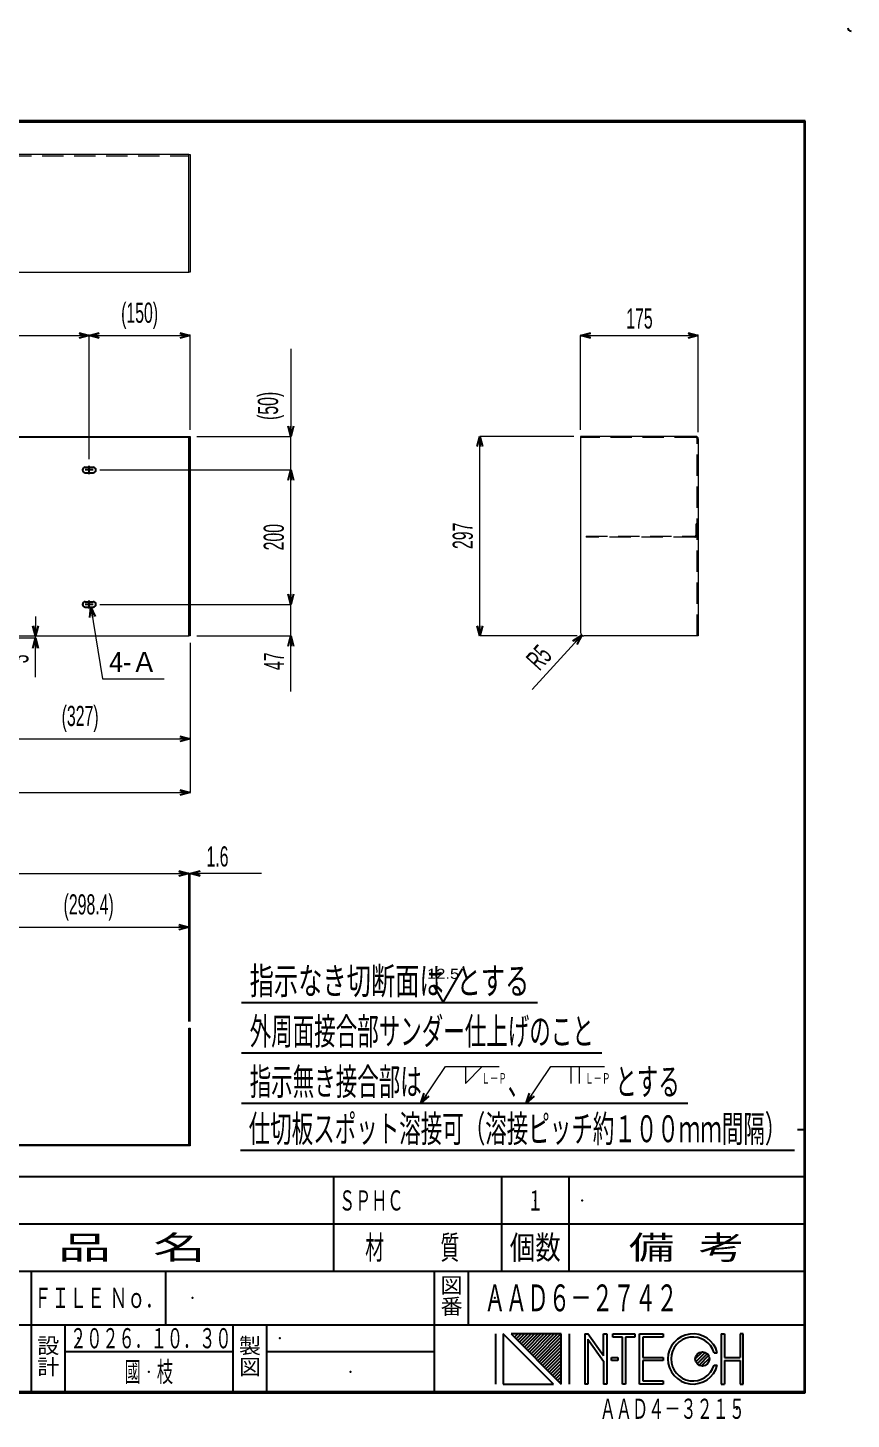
# Model space of a CAD drawing. Header units: millimetres. Extents: x -1485 to 1485, y -1050 to 1050.
# Drawn here: x 260 to 1485, y -1020 to 1050 of the extents above; entities that cross this region are included whole.
import ezdxf
from ezdxf.enums import TextEntityAlignment as Align

# ---------------------------------------------------------------- set-up
doc = ezdxf.new("R2010")
doc.units = ezdxf.units.MM
doc.header["$LTSCALE"] = 2.5
doc.header["$PDSIZE"] = 1
doc.linetypes.add('CENTER', pattern=[50.8, 31.75, -6.35, 6.35, -6.35])
doc.linetypes.add('DASHED', pattern=[19.05, 12.7, -6.35])
for name, color, linetype in [('Layer0001', 7, 'Continuous'), ('Layer0012', 7, 'Continuous'), ('Layer0013', 7, 'Continuous'), ('Layer0014', 7, 'Continuous')]:
    doc.layers.add(name, color=color, linetype=linetype)
doc.styles.add('dcStyle0', font='ＭＳ Ｐゴシック', dxfattribs={"width": 0.6})
doc.styles.add('dcStyle1', font='@ＭＳ Ｐゴシック', dxfattribs={"width": 0.8})
doc.dimstyles.new('dc_Radial01', dxfattribs={"dimtxt": 30, "dimasz": 15.00113, "dimexe": 0, "dimexo": 0, "dimgap": 10, "dimtad": 3, "dimdec": 1, "dimdsep": 46, "dimtxsty": 'dcStyle0', "dimblk1": 'OPEN30', "dimblk2": 'OPEN30', "dimsah": 1, "dimcen": 0.09, "dimclrd": 4, "dimclre": 7, "dimclrt": 4, "dimadec": 0, "dimazin": 2, "dimtfac": 1, "dimtdec": 4, "dimtofl": 0, "dimtmove": 0, "dimatfit": 3, "dimfxl": 1, "dimarcsym": 1})
doc.dimstyles.new('dc_Rotated', dxfattribs={"dimtxt": 30, "dimasz": 15.00113, "dimexe": 0, "dimexo": 10, "dimgap": 10, "dimtad": 3, "dimdec": 1, "dimdsep": 46, "dimtxsty": 'dcStyle0', "dimblk1": 'OPEN30', "dimblk2": 'OPEN30', "dimsah": 1, "dimcen": 0.09, "dimclrd": 4, "dimclre": 4, "dimclrt": 4, "dimadec": 0, "dimazin": 2, "dimtfac": 1, "dimtdec": 4, "dimtmove": 0, "dimatfit": 3, "dimfxl": 1, "dimarcsym": 1})

# ---------------------------------------------------------------- blocks, each defined once
blk = doc.blocks.new('_Open30')
at = {"color": 0, "linetype": 'ByBlock', "lineweight": -2}
for p, q in [((-1, 0.267949), (0, 0)), ((0, 0), (-1, -0.267949)), ((0, 0), (-1, 0))]:
    blk.add_line(p, q, dxfattribs=at)
blk = doc.blocks.new('DC_GROUP_AAD6-2742_10')
at = {"layer": 'Layer0013', "color": 4, "linetype": 'Continuous', "lineweight": 13}
for p, q in [((353.7, 188), (370.9, 81.3)), ((370.9, 81.3), (462.9, 81.3))]:
    blk.add_line(p, q, dxfattribs=at)
at = {"layer": 'Layer0013', "color": 4, "xscale": 15.00115266964712, "yscale": 15.00081580252128, "rotation": 99.11992162249034}
blk.add_blockref('_Open30', (353.7, 188), dxfattribs=at)
at = {"layer": 'Layer0013', "color": 4, "style": 'dcStyle0', "width": 0.962335}
blk.add_text('4-Ａ', height=30, dxfattribs=at).set_placement((380.9, 91.3), (452.9, 91.3), align=Align.FIT)
blk = doc.blocks.new('DC_GROUP_AAD6-2742_11')
at = {"layer": 'Layer0013', "color": 4, "linetype": 'Continuous', "lineweight": 13}
for p, q in [((844.7, -550.2), (881.2, -495.9)), ((881.2, -495.9), (961.2, -495.9)), ((911.2, -495.9), (911.2, -520.9)), ((911.2, -495.9), (936.2, -495.9)), ((911.2, -520.9), (936.2, -495.9))]:
    blk.add_line(p, q, dxfattribs=at)
at = {"layer": 'Layer0013', "color": 4, "xscale": 15.00115266964712, "yscale": 15.00081580252128, "rotation": 236.0825694630273}
blk.add_blockref('_Open30', (844.7, -550.2), dxfattribs=at)
blk = doc.blocks.new('DC_GROUP_AAD6-2742_12')
at = {"layer": 'Layer0013', "color": 4, "linetype": 'Continuous', "lineweight": 13}
for p, q in [((1001.4, -550.2), (1037.9, -495.9)), ((1037.9, -495.9), (1117.9, -495.9)), ((1067.9, -495.9), (1067.9, -520.9)), ((1080.4, -495.9), (1080.4, -520.9))]:
    blk.add_line(p, q, dxfattribs=at)
at = {"layer": 'Layer0013', "color": 4, "xscale": 15.00115266964712, "yscale": 15.00081580252128, "rotation": 236.0825694630294}
blk.add_blockref('_Open30', (1001.4, -550.2), dxfattribs=at)
blk = doc.blocks.new('DC_GROUP_AAD6-2742_15')
at = {"layer": 'Layer0013', "color": 4, "linetype": 'Continuous', "lineweight": 25}
for p, q in [((877.8, -400.2), (906.7, -350.2)), ((863.4, -375.2), (877.8, -400.2))]:
    blk.add_line(p, q, dxfattribs=at)
at = {"layer": 'Layer0013', "color": 4, "style": 'dcStyle0', "width": 1.291922}
blk.add_text('12.5', height=15, dxfattribs=at).set_placement((853.8, -365.2), (901.8, -365.2), align=Align.FIT)
blk = doc.blocks.new('DC_GROUP_AAD6-2742_16')
at = {"layer": 'Layer0013', "color": 4, "linetype": 'Continuous', "lineweight": 25}
blk.add_line((578.1, -550.2), (1242.1, -550.2), dxfattribs=at)
at = {"layer": 'Layer0013', "color": 4, "style": 'dcStyle0', "width": 0.670215}
blk.add_text('指示無き接合部は\u3000\u3000\u3000\u3000、\u3000\u3000\u3000\u3000とする', height=40, dxfattribs=at).set_placement((590.1, -538.2), (1230.1, -538.2), align=Align.FIT)
blk = doc.blocks.new('DC_GROUP_AAD6-2742_17')
at = {"layer": 'Layer0013', "color": 4, "linetype": 'Continuous', "lineweight": 25}
blk.add_line((578.1, -475.2), (1114.1, -475.2), dxfattribs=at)
at = {"layer": 'Layer0013', "color": 4, "style": 'dcStyle0', "width": 0.575583}
blk.add_text('外周面接合部サンダー仕上げのこと', height=40, dxfattribs=at).set_placement((590.1, -463.2), (1102.1, -463.2), align=Align.FIT)
blk = doc.blocks.new('DC_GROUP_AAD6-2742_18')
at = {"layer": 'Layer0013', "color": 4, "linetype": 'Continuous', "lineweight": 25}
blk.add_line((578.1, -400.2), (1018.1, -400.2), dxfattribs=at)
at = {"layer": 'Layer0013', "color": 4, "style": 'dcStyle0', "width": 0.653268}
blk.add_text('指示なき切断面は  とする', height=40, dxfattribs=at).set_placement((590.1, -388.2), (1006.1, -388.2), align=Align.FIT)
blk = doc.blocks.new('DC_GROUP_AAD6-2742_19')
at = {"layer": 'Layer0013', "color": 4, "linetype": 'Continuous', "lineweight": 25}
blk.add_line((576.6, -620.3), (1400.6, -620.3), dxfattribs=at)
at = {"layer": 'Layer0013', "color": 4, "style": 'dcStyle0', "width": 0.634461}
blk.add_text('仕切板スポット溶接可（溶接ピッチ約１００ｍｍ間隔）', height=40, dxfattribs=at).set_placement((588.6, -608.3), (1388.6, -608.3), align=Align.FIT)
blk = doc.blocks.new('*D15')
at = {"layer": 'Layer0012', "color": 4, "linetype": 'Continuous', "lineweight": 13}
for p, q in [((174.3, 282), (174.3, -8)), ((501.3, 135), (501.3, -8)), ((174.3, -8), (501.3, -8))]:
    blk.add_line(p, q, dxfattribs=at)
at = {"layer": 'Layer0012', "color": 4, "xscale": 15.00115266964712, "yscale": 15.00081580252128}
for p, rotation in [((174.3, -8), 180), ((501.3, -8), 360)]:
    blk.add_blockref('_Open30', p, dxfattribs=dict(at, rotation=rotation))
at = {"layer": 'Layer0012', "color": 4, "insert": (337.8, 2), "char_height": 30, "attachment_point": 8, "style": 'dcStyle0'}
blk.add_mtext('\\T1.00;(327)', dxfattribs=at)
blk = doc.blocks.new('*D16')
at = {"layer": 'Layer0012', "color": 4, "linetype": 'Continuous', "lineweight": 13}
for p, q in [((-623.7, 132), (-623.7, -88)), ((501.3, 135), (501.3, -88)), ((-623.7, -88), (501.3, -88))]:
    blk.add_line(p, q, dxfattribs=at)
at = {"layer": 'Layer0012', "color": 4, "xscale": 15.00115266964712, "yscale": 15.00081580252128}
for p, rotation in [((-623.7, -88), 180), ((501.3, -88), 360)]:
    blk.add_blockref('_Open30', p, dxfattribs=dict(at, rotation=rotation))
at = {"layer": 'Layer0012', "color": 4, "insert": (-61.2, -78), "char_height": 30, "attachment_point": 8, "style": 'dcStyle0'}
blk.add_mtext('\\T1.00;1125', dxfattribs=at)
blk = doc.blocks.new('*D18')
at = {"layer": 'Layer0012', "color": 4, "linetype": 'Continuous', "lineweight": 13}
for p, q in [((367.3, 192), (651.3, 192)), ((651.3, 145), (651.3, 192)), ((511.3, 145), (651.3, 145)), ((651.3, 62.5), (651.3, 145))]:
    blk.add_line(p, q, dxfattribs=at)
at = {"layer": 'Layer0012', "color": 4, "xscale": 15.00115266964712, "yscale": 15.00081580252128, "rotation": 90}
blk.add_blockref('_Open30', (651.3, 145), dxfattribs=at)
at = {"layer": 'Layer0012', "color": 4, "insert": (641.3, 120.5), "char_height": 30, "attachment_point": 9, "rotation": 90, "style": 'dcStyle0'}
blk.add_mtext('\\T1.00;47', dxfattribs=at)
blk = doc.blocks.new('*D19')
at = {"layer": 'Layer0012', "color": 4, "linetype": 'Continuous', "lineweight": 13}
for p, q in [((367.3, 392), (651.3, 392)), ((651.3, 192), (651.3, 392)), ((367.3, 192), (651.3, 192))]:
    blk.add_line(p, q, dxfattribs=at)
at = {"layer": 'Layer0012', "color": 4, "xscale": 15.00115266964712, "yscale": 15.00081580252128}
for p, rotation in [((651.3, 392), 90), ((651.3, 192), 270)]:
    blk.add_blockref('_Open30', p, dxfattribs=dict(at, rotation=rotation))
at = {"layer": 'Layer0012', "color": 4, "insert": (641.3, 292), "char_height": 30, "attachment_point": 8, "rotation": 90, "style": 'dcStyle0'}
blk.add_mtext('\\T1.00;200', dxfattribs=at)
blk = doc.blocks.new('*D20')
at = {"layer": 'Layer0012', "color": 4, "linetype": 'Continuous', "lineweight": 13}
for p, q in [((651.3, 572.5), (651.3, 442)), ((511.3, 442), (651.3, 442)), ((651.3, 392), (651.3, 442)), ((367.3, 392), (651.3, 392))]:
    blk.add_line(p, q, dxfattribs=at)
at = {"layer": 'Layer0012', "color": 4, "xscale": 15.00115266964712, "yscale": 15.00081580252128, "rotation": 270}
blk.add_blockref('_Open30', (651.3, 442), dxfattribs=at)
at = {"layer": 'Layer0012', "color": 4, "insert": (641.3, 466.5), "char_height": 30, "attachment_point": 7, "rotation": 90, "style": 'dcStyle0'}
blk.add_mtext('\\T1.00;(50)', dxfattribs=at)
blk = doc.blocks.new('*D22')
at = {"layer": 'Layer0012', "color": 4, "linetype": 'Continuous', "lineweight": 13}
for p, q in [((-533.7, 592), (351.3, 592)), ((-533.7, 408), (-533.7, 592)), ((351.3, 408), (351.3, 592))]:
    blk.add_line(p, q, dxfattribs=at)
at = {"layer": 'Layer0012', "color": 4, "xscale": 15.00115266964712, "yscale": 15.00081580252128}
for p, rotation in [((-533.7, 592), 180), ((351.3, 592), 360)]:
    blk.add_blockref('_Open30', p, dxfattribs=dict(at, rotation=rotation))
at = {"layer": 'Layer0012', "color": 4, "insert": (-91.2, 602), "char_height": 30, "attachment_point": 8, "style": 'dcStyle0'}
blk.add_mtext('\\T1.00;885', dxfattribs=at)
blk = doc.blocks.new('*D23')
at = {"layer": 'Layer0012', "color": 4, "linetype": 'Continuous', "lineweight": 13}
for p, q in [((351.3, 592), (501.3, 592)), ((351.3, 408), (351.3, 592)), ((501.3, 452), (501.3, 592))]:
    blk.add_line(p, q, dxfattribs=at)
at = {"layer": 'Layer0012', "color": 4, "xscale": 15.00115266964712, "yscale": 15.00081580252128}
for p, rotation in [((351.3, 592), 180), ((501.3, 592), 360)]:
    blk.add_blockref('_Open30', p, dxfattribs=dict(at, rotation=rotation))
at = {"layer": 'Layer0012', "color": 4, "insert": (426.3, 602), "char_height": 30, "attachment_point": 8, "style": 'dcStyle0'}
blk.add_mtext('\\T1.00;(150)', dxfattribs=at)
blk = doc.blocks.new('*D34')
at = {"layer": 'Layer0012', "color": 4, "linetype": 'Continuous', "lineweight": 13}
blk.add_line((1010.2, 65.3), (1084.1, 146.3), dxfattribs=at)
at = {"layer": 'Layer0012', "color": 4, "xscale": 15.00115266964712, "yscale": 15.00081580252128, "rotation": 47.63414255764943}
blk.add_blockref('_Open30', (1084.1, 146.3), dxfattribs=at)
at = {"layer": 'Layer0012', "color": 4, "insert": (1041.9, 113.9), "char_height": 30, "attachment_point": 9, "rotation": 47.6341, "style": 'dcStyle0'}
blk.add_mtext('\\T1.00;R5', dxfattribs=at)
blk = doc.blocks.new('*D35')
at = {"layer": 'Layer0012', "color": 4, "linetype": 'Continuous', "lineweight": 13}
for p, q in [((932.5, 145), (932.5, 442)), ((1072.5, 442), (932.5, 442)), ((1077.5, 145), (932.5, 145))]:
    blk.add_line(p, q, dxfattribs=at)
at = {"layer": 'Layer0012', "color": 4, "xscale": 15.00115266964712, "yscale": 15.00081580252128}
for p, rotation in [((932.5, 442), 90), ((932.5, 145), 270)]:
    blk.add_blockref('_Open30', p, dxfattribs=dict(at, rotation=rotation))
at = {"layer": 'Layer0012', "color": 4, "insert": (922.5, 294), "char_height": 30, "attachment_point": 8, "rotation": 90, "style": 'dcStyle0'}
blk.add_mtext('\\T1.00;297', dxfattribs=at)
blk = doc.blocks.new('*D36')
at = {"layer": 'Layer0012', "color": 4, "linetype": 'Continuous', "lineweight": 13}
for p, q in [((1082.5, 592), (1257.5, 592)), ((1082.5, 452), (1082.5, 592)), ((1257.5, 448.4), (1257.5, 592))]:
    blk.add_line(p, q, dxfattribs=at)
at = {"layer": 'Layer0012', "color": 4, "xscale": 15.00115266964712, "yscale": 15.00081580252128}
for p, rotation in [((1082.5, 592), 180), ((1257.5, 592), 360)]:
    blk.add_blockref('_Open30', p, dxfattribs=dict(at, rotation=rotation))
at = {"layer": 'Layer0012', "color": 4, "insert": (1170, 602), "char_height": 30, "attachment_point": 8, "style": 'dcStyle0'}
blk.add_mtext('\\T1.00;175', dxfattribs=at)
blk = doc.blocks.new('DA_DIMGROUP_0')
at = {"layer": 'Layer0012', "color": 4, "linetype": 'Continuous', "lineweight": 13}
for p, q in [((-623.7, -433.5), (-623.7, -288.5)), ((-623.7, -288.5), (201.3, -288.5)), ((201.3, -433.5), (201.3, -288.5)), ((201.3, -288.5), (499.7, -288.5)), ((499.7, -428.5), (499.7, -288.5))]:
    blk.add_line(p, q, dxfattribs=at)
at = {"layer": 'Layer0012', "color": 4, "xscale": 15.00115266964712, "yscale": 15.00081580252128}
for p, rotation in [((-623.7, -288.5), 180), ((201.3, -288.5), 360), ((201.3, -288.5), 180), ((499.7, -288.5), 360)]:
    blk.add_blockref('_Open30', p, dxfattribs=dict(at, rotation=rotation))
at = {"layer": 'Layer0012', "color": 4, "char_height": 30, "attachment_point": 8, "style": 'dcStyle0'}
for s, insert in [('\\T1.00;825', (-211.2, -278.5)), ('\\T1.00;(298.4)', (350.5, -278.5))]:
    blk.add_mtext(s, dxfattribs=dict(at, insert=insert))
blk = doc.blocks.new('*D39')
at = {"layer": 'Layer0012', "color": 4, "linetype": 'Continuous', "lineweight": 13}
for p, q in [((-623.7, -208.5), (499.7, -208.5)), ((-623.7, -433.5), (-623.7, -208.5)), ((499.7, -428.5), (499.7, -208.5))]:
    blk.add_line(p, q, dxfattribs=at)
at = {"layer": 'Layer0012', "color": 4, "xscale": 15.00115266964712, "yscale": 15.00081580252128}
for p, rotation in [((-623.7, -208.5), 180), ((499.7, -208.5), 360)]:
    blk.add_blockref('_Open30', p, dxfattribs=dict(at, rotation=rotation))
at = {"layer": 'Layer0012', "color": 4, "insert": (-62, -198.5), "char_height": 30, "attachment_point": 8, "style": 'dcStyle0'}
blk.add_mtext('\\T1.00;(1123.4)', dxfattribs=at)
blk = doc.blocks.new('*D40')
at = {"layer": 'Layer0012', "color": 4, "linetype": 'Continuous', "lineweight": 13}
for p, q in [((499.7, -208.5), (501.3, -208.5)), ((499.7, -428.5), (499.7, -208.5)), ((501.3, -428.5), (501.3, -208.5)), ((607.8, -208.5), (501.3, -208.5))]:
    blk.add_line(p, q, dxfattribs=at)
at = {"layer": 'Layer0012', "color": 4, "xscale": 15.00115266964712, "yscale": 15.00081580252128, "rotation": 180}
blk.add_blockref('_Open30', (501.3, -208.5), dxfattribs=at)
at = {"layer": 'Layer0012', "color": 4, "insert": (525.8, -198.5), "char_height": 30, "attachment_point": 7, "style": 'dcStyle0'}
blk.add_mtext('\\T1.00;1.6', dxfattribs=at)
blk = doc.blocks.new('DC_IMAGEDIMGROUP_3')
at = {"layer": 'Layer0012', "color": 4, "linetype": 'Continuous', "lineweight": 13}
for p, q in [((271.3, 174), (271.3, 145)), ((271.3, 142), (271.3, 145)), ((211.3, 142), (271.3, 142)), ((271.3, 83.5), (271.3, 142))]:
    blk.add_line(p, q, dxfattribs=at)
at = {"layer": 'Layer0012', "color": 4, "xscale": 15.00115266964712, "yscale": 15.00081580252128}
for p, rotation in [((271.3, 145), 270), ((271.3, 142), 90)]:
    blk.add_blockref('_Open30', p, dxfattribs=dict(at, rotation=rotation))
at = {"layer": 'Layer0012', "color": 4, "insert": (261.3, 117.5), "char_height": 30, "attachment_point": 9, "rotation": 90, "style": 'dcStyle0'}
blk.add_mtext('\\T1.00;3', dxfattribs=at)
blk = doc.blocks.new('DC_GROUP_AAD6-2742_9')
at = {"color": 3, "linetype": 'Continuous', "lineweight": 18}
for p, q in [((499.7, 861.3), (501.3, 861.3)), ((499.7, 686.3), (499.7, 861.3)), ((501.3, 861.3), (501.3, 686.3)), ((501.3, 686.3), (499.7, 686.3))]:
    blk.add_line(p, q, dxfattribs=at)
blk = doc.blocks.new('DC_GROUP_AAD6-2742_13')
at = {"color": 4, "style": 'dcStyle0', "width": 0.71291}
blk.add_text('Ｌ－Ｐ', height=15.62, dxfattribs=at).set_placement((934.8, -521.1), (972.7, -521.1), align=Align.FIT)
blk = doc.blocks.new('DC_GROUP_AAD6-2742_14')
at = {"color": 4, "style": 'dcStyle0', "width": 0.71291}
blk.add_text('Ｌ－Ｐ', height=15.62, dxfattribs=at).set_placement((1088.9, -521.1), (1126.8, -521.1), align=Align.FIT)
blk = doc.blocks.new('DC_GROUP_AAD6-2742_24')
at = {"color": 3, "linetype": 'Continuous', "lineweight": 18}
for p, q in [((499.7, 442), (501.3, 442)), ((499.7, 145), (499.7, 442)), ((501.3, 442), (501.3, 145)), ((501.3, 145), (499.7, 145))]:
    blk.add_line(p, q, dxfattribs=at)
blk = doc.blocks.new('DC_GROUP_AAD6-2742_25')
at = {"color": 3, "linetype": 'Continuous', "lineweight": 25}
for p, q in [((-539.7, 196), (-527.7, 196)), ((-539.7, 188), (-527.7, 188))]:
    blk.add_line(p, q, dxfattribs=at)
at = {"color": 2, "linetype": 'CENTER', "lineweight": 25}
for p, q in [((-527.7, 192), (-539.7, 192)), ((-533.7, 186), (-533.7, 198))]:
    blk.add_line(p, q, dxfattribs=at)
at = {"color": 3, "linetype": 'Continuous', "lineweight": 25}
for centre, start, end in [((-539.7, 192), 90, 270), ((-527.7, 192), 270, 90)]:
    blk.add_arc(centre, 4, start, end, dxfattribs=at)
blk = doc.blocks.new('DC_GROUP_AAD6-2742_26')
at = {"color": 3, "linetype": 'Continuous', "lineweight": 25}
for p, q in [((345.3, 196), (357.3, 196)), ((345.3, 188), (357.3, 188))]:
    blk.add_line(p, q, dxfattribs=at)
at = {"color": 2, "linetype": 'CENTER', "lineweight": 25}
for p, q in [((357.3, 192), (345.3, 192)), ((351.3, 186), (351.3, 198))]:
    blk.add_line(p, q, dxfattribs=at)
at = {"color": 3, "linetype": 'Continuous', "lineweight": 25}
for centre, start, end in [((345.3, 192), 90, 270), ((357.3, 192), 270, 90)]:
    blk.add_arc(centre, 4, start, end, dxfattribs=at)
blk = doc.blocks.new('DC_GROUP_AAD6-2742_27')
at = {"color": 3, "linetype": 'Continuous', "lineweight": 25}
for p, q in [((-539.7, 396), (-527.7, 396)), ((-539.7, 388), (-527.7, 388))]:
    blk.add_line(p, q, dxfattribs=at)
at = {"color": 2, "linetype": 'CENTER', "lineweight": 25}
for p, q in [((-533.7, 386), (-533.7, 398)), ((-527.7, 392), (-539.7, 392))]:
    blk.add_line(p, q, dxfattribs=at)
at = {"color": 3, "linetype": 'Continuous', "lineweight": 25}
for centre, start, end in [((-539.7, 392), 90, 270), ((-527.7, 392), 270, 90)]:
    blk.add_arc(centre, 4, start, end, dxfattribs=at)
blk = doc.blocks.new('DC_GROUP_AAD6-2742_28')
at = {"color": 3, "linetype": 'Continuous', "lineweight": 25}
for p, q in [((345.3, 396), (357.3, 396)), ((345.3, 388), (357.3, 388))]:
    blk.add_line(p, q, dxfattribs=at)
at = {"color": 2, "linetype": 'CENTER', "lineweight": 25}
for p, q in [((351.3, 386), (351.3, 398)), ((357.3, 392), (345.3, 392))]:
    blk.add_line(p, q, dxfattribs=at)
at = {"color": 3, "linetype": 'Continuous', "lineweight": 25}
for centre, start, end in [((345.3, 392), 90, 270), ((357.3, 392), 270, 90)]:
    blk.add_arc(centre, 4, start, end, dxfattribs=at)
blk = doc.blocks.new('DC_GROUP_AAD6-2742_23')
at = {"color": 3, "linetype": 'Continuous', "lineweight": 18}
for p, q in [((-316.7, 442), (-316.7, 440.4)), ((118.3, 442), (118.3, 440.4)), ((201.3, 145), (201.3, 142)), ((201.3, 145), (499.7, 145))]:
    blk.add_line(p, q, dxfattribs=at)
at = {"layer": 'Layer0001', "color": 3, "linetype": 'Continuous', "lineweight": 18}
for p, q in [((-623.7, 142), (-623.7, 442)), ((-623.7, 442), (499.7, 442)), ((499.7, 440.4), (-623.7, 440.4)), ((499.7, 442), (499.7, 145)), ((-498.7, 312), (174.3, 312)), ((-498.7, 292), (-498.7, 312)), ((174.3, 312), (174.3, 292)), ((174.3, 293.6), (-498.7, 293.6)), ((-498.7, 292), (174.3, 292)), ((-623.7, 143.6), (201.3, 143.6)), ((201.3, 142), (-623.7, 142))]:
    blk.add_line(p, q, dxfattribs=at)
at = {"linetype": 'Continuous'}
for name in ['DC_GROUP_AAD6-2742_24', 'DC_GROUP_AAD6-2742_27', 'DC_GROUP_AAD6-2742_28', 'DC_GROUP_AAD6-2742_25', 'DC_GROUP_AAD6-2742_26']:
    blk.add_blockref(name, (0, 0), dxfattribs=at)
blk = doc.blocks.new('DC_GROUP_AAD6-2742_22')
at = {"layer": 'Layer0001', "linetype": 'Continuous'}
blk.add_blockref('DC_GROUP_AAD6-2742_23', (0, 0), dxfattribs=at)
blk = doc.blocks.new('DC_GROUP_AAD6-2742_21')
at = {"color": 3, "linetype": 'Continuous', "lineweight": 18}
for p, q in [((499.7, -438.5), (501.3, -438.5)), ((499.7, -613.5), (499.7, -438.5)), ((501.3, -438.5), (501.3, -613.5)), ((501.3, -613.5), (499.7, -613.5))]:
    blk.add_line(p, q, dxfattribs=at)
blk = doc.blocks.new('DC_GROUP_AAD6-2742_20')
at = {"color": 3, "linetype": 'Continuous', "lineweight": 18}
for p, q in [((201.3, -443.5), (201.3, -613.5)), ((201.3, -611.9), (499.7, -611.9))]:
    blk.add_line(p, q, dxfattribs=at)
blk.add_arc((196.3, -443.5), 5, 0, 90, dxfattribs=at)
at = {"layer": 'Layer0001', "color": 3, "linetype": 'Continuous', "lineweight": 18}
for p, q in [((-623.7, -488.5), (-623.7, -443.5)), ((-618.7, -438.5), (196.3, -438.5)), ((499.7, -438.5), (499.7, -613.5)), ((-623.7, -613.5), (-623.7, -488.5)), ((-620.1, -613.5), (-623.7, -613.5)), ((-620.1, -613.5), (-593.7, -613.5)), ((499.7, -613.5), (-593.7, -613.5))]:
    blk.add_line(p, q, dxfattribs=at)
at = {"layer": 'Layer0001', "color": 3, "linetype": 'DASHED', "lineweight": 18}
for p, q in [((-498.7, -611.9), (-498.7, -451.9)), ((-493.7, -446.9), (169.3, -446.9)), ((174.3, -611.9), (174.3, -451.9)), ((-623.7, -611.9), (201.3, -611.9)), ((-498.7, -610.3), (174.3, -610.3)), ((174.3, -611.9), (-498.7, -611.9))]:
    blk.add_line(p, q, dxfattribs=at)
at = {"layer": 'Layer0001', "color": 3, "linetype": 'Continuous', "lineweight": 18}
blk.add_arc((-618.7, -443.5), 5, 90, 180, dxfattribs=at)
at = {"layer": 'Layer0001', "color": 3, "linetype": 'DASHED', "lineweight": 18}
for centre, start, end in [((-493.7, -451.9), 90, 180), ((169.3, -451.9), 0, 90)]:
    blk.add_arc(centre, 5, start, end, dxfattribs=at)
at = {"linetype": 'Continuous'}
blk.add_blockref('DC_GROUP_AAD6-2742_21', (0, 0), dxfattribs=at)

msp = doc.modelspace()

# ---------------------------------------------------------------- linework, layer by layer
at = {"color": 3, "linetype": 'Continuous', "lineweight": 18}
msp.add_line((1257.46, 145.02), (1087.46, 145.02), dxfattribs=at)
msp.add_arc((1087.46, 150.02), 5, 180, 270, dxfattribs=at)
at = {"layer": 'Layer0001', "color": 3, "linetype": 'DASHED', "lineweight": 18}
for p, q in [((-623.7, 859.66), (499.7, 859.66)), ((1253.86, 440.42), (1082.46, 440.42)), ((1255.86, 145.02), (1255.86, 438.42)), ((1255.86, 312.02), (1254.26, 312.02)), ((1254.26, 295.62), (1254.26, 312.02)), ((1255.86, 312.02), (1255.86, 295.62)), ((1090.86, 293.62), (1090.86, 292.02)), ((1090.86, 293.62), (1252.26, 293.62)), ((1252.26, 292.02), (1090.86, 292.02))]:
    msp.add_line(p, q, dxfattribs=at)
at = {"layer": 'Layer0001', "color": 3, "linetype": 'Continuous', "lineweight": 18}
for p, q in [((499.7, 861.26), (-598.7, 861.26)), ((499.7, 686.26), (499.7, 861.26)), ((-618.7, 686.26), (499.7, 686.26)), ((1253.86, 442.02), (1082.46, 442.02)), ((1082.46, 442.02), (1082.46, 150.02)), ((1257.46, 438.42), (1257.46, 145.02))]:
    msp.add_line(p, q, dxfattribs=at)
msp.add_arc((1253.86, 438.42), 3.6, 0, 90, dxfattribs=at)
at = {"layer": 'Layer0001', "color": 3, "linetype": 'DASHED', "lineweight": 18}
for centre, radius, start, end in [((1253.86, 438.42), 2, 0, 90), ((1252.26, 295.62), 3.6, 270, 0), ((1252.26, 295.62), 2, 270, 0)]:
    msp.add_arc(centre, radius, start, end, dxfattribs=at)
at = {"layer": 'Layer0014', "color": 3, "linetype": 'Continuous', "lineweight": 25}
for p, q in [((1416.5, 911.5), (-1416.5, 911.5)), ((1416.5, -981.5), (1416.5, 911.5)), ((-1415, 910), (1415, 910)), ((1415, 910), (1415, -980)), ((1415, -590), (1405, -590)), ((1415, -660), (-1415, -660)), ((715, -660), (715, -800)), ((965, -800), (965, -660)), ((1065, -660), (1065, -800)), ((15, -730), (1415, -730)), ((15, -800), (1415, -800)), ((265, -800), (265, -980)), ((865, -880), (865, -800)), ((15, -880), (1415, -880)), ((565, -880), (565, -980)), ((865, -980), (865, -880)), ((955.63, -893.56), (955.63, -968.22)), ((967.29, -893.56), (967.29, -968.22)), ((1041.96, -968.22), (967.29, -893.56)), ((978.96, -893.56), (1053.63, -968.22)), ((1053.63, -893.56), (978.96, -893.56)), ((988.86, -893.56), (983.91, -898.51)), ((993.81, -893.56), (986.38, -900.98)), ((998.76, -893.56), (988.86, -903.46)), ((1003.71, -893.56), (991.33, -905.93)), ((1008.66, -893.56), (993.81, -908.41)), ((1013.61, -893.56), (996.28, -910.88)), ((1018.56, -893.56), (998.76, -913.36)), ((1023.51, -893.56), (1001.23, -915.83)), ((1028.46, -893.56), (1003.71, -918.31)), ((1033.41, -893.56), (1006.18, -920.78)), ((1038.36, -893.56), (1008.66, -923.25)), ((1043.31, -893.56), (1011.13, -925.73)), ((1048.26, -893.56), (1013.61, -928.2)), ((1053.21, -893.56), (1016.08, -930.68)), ((1053.63, -898.09), (1018.56, -933.15)), ((1053.63, -903.04), (1021.03, -935.63)), ((1053.63, -907.99), (1023.51, -938.1)), ((1053.63, -968.22), (1053.63, -893.56)), ((1065.29, -893.56), (1065.29, -968.22)), ((1088.63, -893.56), (1088.63, -968.22)), ((1088.63, -893.56), (1093.29, -893.56)), ((1116.63, -926.22), (1093.29, -893.56)), ((1093.29, -901.59), (1116.63, -934.25)), ((1093.29, -901.59), (1093.29, -968.22)), ((1116.63, -893.56), (1121.29, -893.56)), ((1116.63, -926.22), (1116.63, -893.56)), ((1121.29, -893.56), (1121.29, -968.22)), ((1130.63, -893.56), (1163.29, -893.56)), ((1130.63, -898.22), (1130.63, -893.56)), ((1144.63, -898.22), (1130.63, -898.22)), ((1144.63, -968.22), (1144.63, -898.22)), ((1163.29, -898.22), (1149.29, -898.22)), ((1149.29, -898.22), (1149.29, -968.22)), ((1163.29, -893.56), (1163.29, -898.22)), ((1170.29, -893.56), (1205.29, -893.56)), ((1170.29, -968.22), (1170.29, -893.56)), ((1205.29, -898.22), (1174.96, -898.22)), ((1174.96, -898.22), (1174.96, -928.56)), ((1205.29, -893.56), (1205.29, -898.22)), ((1291.63, -893.56), (1291.63, -968.22)), ((1291.63, -893.56), (1296.29, -893.56)), ((1296.29, -893.56), (1296.29, -928.56)), ((1324.29, -893.56), (1319.63, -893.56)), ((1319.63, -893.56), (1319.63, -928.56)), ((1324.29, -968.22), (1324.29, -893.56)), ((1053.63, -912.93), (1025.98, -940.58)), ((1053.63, -917.88), (1028.46, -943.05)), ((1053.63, -922.83), (1030.93, -945.53)), ((1053.63, -927.78), (1033.41, -948)), ((1128.29, -928.56), (1137.63, -928.56)), ((1128.29, -933.22), (1128.29, -928.56)), ((1137.63, -928.56), (1137.63, -933.22)), ((1174.96, -928.56), (1205.29, -928.56)), ((1205.29, -928.56), (1205.29, -933.22)), ((1263.63, -920.39), (1253.13, -930.89)), ((1267.74, -921.23), (1253.97, -935)), ((1270.75, -923.17), (1255.91, -938.01)), ((1272.9, -925.97), (1258.7, -940.16)), ((1274.06, -929.75), (1262.49, -941.33)), ((1280.93, -921.56), (1285.77, -921.56)), ((1296.29, -928.56), (1319.63, -928.56)), ((1053.63, -932.73), (1035.88, -950.48)), ((1053.63, -937.68), (1038.36, -952.95)), ((1053.63, -942.63), (1040.83, -955.43)), ((1053.63, -947.58), (1043.31, -957.9)), ((1116.63, -934.25), (1116.63, -968.22)), ((1137.63, -933.22), (1128.29, -933.22)), ((1205.29, -933.22), (1174.96, -933.22)), ((1174.96, -933.22), (1174.96, -963.56)), ((1272.84, -935.92), (1268.66, -940.1)), ((1280.93, -940.22), (1285.77, -940.22)), ((1296.29, -933.22), (1319.63, -933.22)), ((1296.29, -933.22), (1296.29, -968.22)), ((1319.63, -933.22), (1319.63, -968.22)), ((967.29, -968.22), (1041.96, -968.22)), ((1053.63, -952.53), (1045.78, -960.38)), ((1053.63, -957.48), (1048.26, -962.85)), ((1053.63, -962.43), (1050.73, -965.33)), ((1053.63, -967.38), (1053.21, -967.8)), ((1093.29, -968.22), (1088.63, -968.22)), ((1121.29, -968.22), (1116.63, -968.22)), ((1149.29, -968.22), (1144.63, -968.22)), ((1205.29, -968.22), (1170.29, -968.22)), ((1174.96, -963.56), (1205.29, -963.56)), ((1205.29, -963.56), (1205.29, -968.22)), ((1291.63, -968.22), (1296.29, -968.22)), ((1319.63, -968.22), (1324.29, -968.22)), ((-1416.5, -981.5), (1416.5, -981.5)), ((1415, -980), (-1415, -980))]:
    msp.add_line(p, q, dxfattribs=at)
at = {"layer": 'Layer0014', "color": 4, "linetype": 'Continuous', "lineweight": 25}
for p, q in [((465, -800), (465, -880)), ((915, -800), (915, -880)), ((315, -880), (315, -980)), ((615, -880), (615, -980)), ((315, -920), (565, -920)), ((615, -920), (865, -920))]:
    msp.add_line(p, q, dxfattribs=at)
at = {"layer": 'Layer0014', "color": 3, "linetype": 'Continuous', "lineweight": 25}
msp.add_circle((1263.63, -930.89), 10.5, dxfattribs=at)
at = {"layer": 'Layer0014', "color": 5, "linetype": 'Continuous', "lineweight": 25}
msp.add_arc((1485, 1050), 5, 180, 270, dxfattribs=at)
at = {"layer": 'Layer0014', "color": 3, "linetype": 'Continuous', "lineweight": 25}
for radius, start, end in [(37.33, 14.47751, 345.52249), (32.67, 16.60155, 343.39845)]:
    msp.add_arc((1249.63, -930.89), radius, start, end, dxfattribs=at)
at = {"layer": 'Layer0014', "color": 5, "linetype": 'Continuous'}
for p in [(735, -695), (1015, -695), (1085, -695), (505, -840), (955, -840), (335, -900), (635, -900), (440, -950), (740, -950), (1315, -1005)]:
    msp.add_point(p, dxfattribs=at)

# ---------------------------------------------------------------- block references
at = {"linetype": 'Continuous'}
for name in ['DC_GROUP_AAD6-2742_9', 'DC_GROUP_AAD6-2742_22', 'DC_GROUP_AAD6-2742_13', 'DC_GROUP_AAD6-2742_14']:
    msp.add_blockref(name, (0, 0), dxfattribs=at)
at = {"layer": 'Layer0001', "linetype": 'Continuous'}
msp.add_blockref('DC_GROUP_AAD6-2742_20', (0, 0), dxfattribs=at)
at = {"layer": 'Layer0012', "linetype": 'Continuous'}
for name in ['DC_IMAGEDIMGROUP_3', 'DA_DIMGROUP_0']:
    msp.add_blockref(name, (0, 0), dxfattribs=at)
at = {"layer": 'Layer0013', "linetype": 'Continuous'}
for name in ['DC_GROUP_AAD6-2742_10', 'DC_GROUP_AAD6-2742_18', 'DC_GROUP_AAD6-2742_15', 'DC_GROUP_AAD6-2742_17', 'DC_GROUP_AAD6-2742_16', 'DC_GROUP_AAD6-2742_11', 'DC_GROUP_AAD6-2742_12', 'DC_GROUP_AAD6-2742_19']:
    msp.add_blockref(name, (0, 0), dxfattribs=at)

# ---------------------------------------------------------------- texts
at = {"layer": 'Layer0013', "color": 4, "style": 'dcStyle0'}
for s, height, width, p, p2 in [('ＳＰＨＣ', 30, 0.742009, (723, -710), (819, -710)), ('１', 30, 0.804527, (1003, -710), (1027, -710)), ('ＡＡＤ６－２７４２', 40, 0.749406, (939, -860), (1227, -860)), ('２０２６．１０．３０', 30, 0.809085, (323, -915), (563, -915)), ('國\u3000枝', 30, 0.619282, (404, -965), (476, -965)), ('ＡＡＤ４－３２１５', 30, 0.749406, (1111, -1020), (1327, -1020))]:
    msp.add_text(s, height=height, dxfattribs=dict(at, width=width)).set_placement(p, p2, align=Align.FIT)
at = {"layer": 'Layer0014', "color": 2, "style": 'dcStyle0'}
for s, height, width, p, p2 in [('品   名', 35, 1.482973, (305, -782.5), (525, -782.5)), ('材\u3000\u3000\u3000質', 35, 0.688684, (762, -782.5), (902, -782.5)), ('個数', 35, 0.746429, (977, -782.5), (1053, -782.5)), ('備  考', 35, 1.294793, (1154, -782.5), (1326, -782.5)), ('ＦＩＬＥ Ｎｏ．', 30, 0.958586, (269, -855), (461, -855))]:
    msp.add_text(s, height=height, dxfattribs=dict(at, width=width)).set_placement(p, p2, align=Align.FIT)
at = {"layer": 'Layer0014', "color": 2, "style": 'dcStyle1', "width": 0.9625}
for s, p in [('図番', (878, -805)), ('設計', (278, -895)), ('製図', (578, -895))]:
    msp.add_text(s, height=24, rotation=270, dxfattribs=at).set_placement(p)

# ---------------------------------------------------------------- dimensions: what is measured, and where the dimension line sits
at = {"layer": 'Layer0012', "linetype": 'Continuous', "lineweight": 13}
for base, p1, p2, picture, middle in [((501.3, 592.02), (351.28, 398.02), (501.3, 442.02), '*D23', (426.29, 592.02)), ((501.3, -7.98), (174.28, 292.02), (501.3, 145.02), '*D15', (337.79, -7.98)), ((499.7, -208.52), (-623.7, -443.52), (499.7, -438.52), '*D39', (-62, -208.52))]:
    dim = msp.add_linear_dim(base=base, p1=p1, p2=p2, text='(<>)', dimstyle='dc_Rotated', override={"dimtxt": 30, "dimasz": 15.00113, "dimexe": 0, "dimexo": 10, "dimgap": 10, "dimtad": 3, "dimtih": 0, "dimtoh": 0, "dimdec": 1, "dimlfac": 1, "dimzin": 8, "dimtxsty": 'dcStyle0', "dimblk1": 'Open30', "dimblk2": 'Open30', "dimsah": 1, "dimclrd": 4, "dimclre": 4, "dimclrt": 4, "dimazin": 2, "dimtofl": 1, "dimtolj": 0, "dimtzin": 8, "dimarcsym": 1}, dxfattribs=at)
    dim.commit()
    dim.dimension.update_dxf_attribs({"geometry": picture, "text_midpoint": middle, "dimtype": 160})
for base, p1, p2, picture, middle in [((351.28, 592.02), (-533.72, 398.02), (351.28, 398.02), '*D22', (-91.22, 592.02)), ((1257.46, 592.02), (1082.46, 442.02), (1257.46, 438.42), '*D36', (1169.96, 592.02)), ((501.3, -87.98), (-623.7, 142.02), (501.3, 145.02), '*D16', (-61.2, -87.98)), ((501.3, -208.52), (499.7, -438.52), (501.3, -438.52), '*D40', (561.79, -208.52))]:
    dim = msp.add_linear_dim(base=base, p1=p1, p2=p2, dimstyle='dc_Rotated', override={"dimtxt": 30, "dimasz": 15.00113, "dimexe": 0, "dimexo": 10, "dimgap": 10, "dimtad": 3, "dimtih": 0, "dimtoh": 0, "dimdec": 1, "dimlfac": 1, "dimzin": 8, "dimtxsty": 'dcStyle0', "dimblk1": 'Open30', "dimblk2": 'Open30', "dimsah": 1, "dimclrd": 4, "dimclre": 4, "dimclrt": 4, "dimazin": 2, "dimtofl": 1, "dimtolj": 0, "dimtzin": 8, "dimarcsym": 1}, dxfattribs=at)
    dim.commit()
    dim.dimension.update_dxf_attribs({"geometry": picture, "text_midpoint": middle, "dimtype": 160})
dim = msp.add_linear_dim(base=(651.3, 442.02), p1=(357.28, 392.02), p2=(501.3, 442.02), angle=90, text='(<>)', dimstyle='dc_Rotated', override={"dimtxt": 30, "dimasz": 15.00113, "dimexe": 0, "dimexo": 10, "dimgap": 10, "dimtad": 3, "dimtih": 0, "dimtoh": 0, "dimdec": 1, "dimlfac": 1, "dimzin": 8, "dimtxsty": 'dcStyle0', "dimblk1": 'Open30', "dimblk2": 'Open30', "dimsah": 1, "dimclrd": 4, "dimclre": 4, "dimclrt": 4, "dimazin": 2, "dimtofl": 1, "dimtolj": 0, "dimtzin": 8, "dimarcsym": 1}, dxfattribs=at)
dim.commit()
dim.dimension.update_dxf_attribs({"geometry": '*D20', "text_midpoint": (651.3, 514.51), "dimtype": 160})
for base, p1, p2, picture, middle in [((932.46, 442.02), (1087.46, 145.02), (1082.46, 442.02), '*D35', (932.46, 294.02)), ((651.3, 392.02), (357.28, 192.02), (357.28, 392.02), '*D19', (651.3, 292.02)), ((651.3, 192.02), (501.3, 145.02), (357.28, 192.02), '*D18', (651.3, 96.53))]:
    dim = msp.add_linear_dim(base=base, p1=p1, p2=p2, angle=90, dimstyle='dc_Rotated', override={"dimtxt": 30, "dimasz": 15.00113, "dimexe": 0, "dimexo": 10, "dimgap": 10, "dimtad": 3, "dimtih": 0, "dimtoh": 0, "dimdec": 1, "dimlfac": 1, "dimzin": 8, "dimtxsty": 'dcStyle0', "dimblk1": 'Open30', "dimblk2": 'Open30', "dimsah": 1, "dimclrd": 4, "dimclre": 4, "dimclrt": 4, "dimazin": 2, "dimtofl": 1, "dimtolj": 0, "dimtzin": 8, "dimarcsym": 1}, dxfattribs=at)
    dim.commit()
    dim.dimension.update_dxf_attribs({"geometry": picture, "text_midpoint": middle, "dimtype": 160})
dim = msp.add_radius_dim(center=(1087.46, 150.02), mpoint=(1084.1, 146.33), text='R5', dimstyle='dc_Radial01', override={"dimtxt": 30, "dimasz": 15.00113, "dimexe": 0, "dimexo": 10, "dimgap": 9.326138, "dimtad": 3, "dimtih": 0, "dimtoh": 0, "dimdec": 1, "dimlfac": 1, "dimzin": 8, "dimtxsty": 'dcStyle0', "dimblk1": 'Open30', "dimblk2": 'Open30', "dimsah": 1, "dimclrd": 4, "dimclre": 4, "dimclrt": 4, "dimazin": 2, "dimtolj": 0, "dimtzin": 8, "dimarcsym": 1}, dxfattribs=at)
dim.commit()
dim.dimension.update_dxf_attribs({"geometry": '*D34', "text_midpoint": (1032.63, 89.89), "dimtype": 164})

doc.saveas('drawing.dxf')
